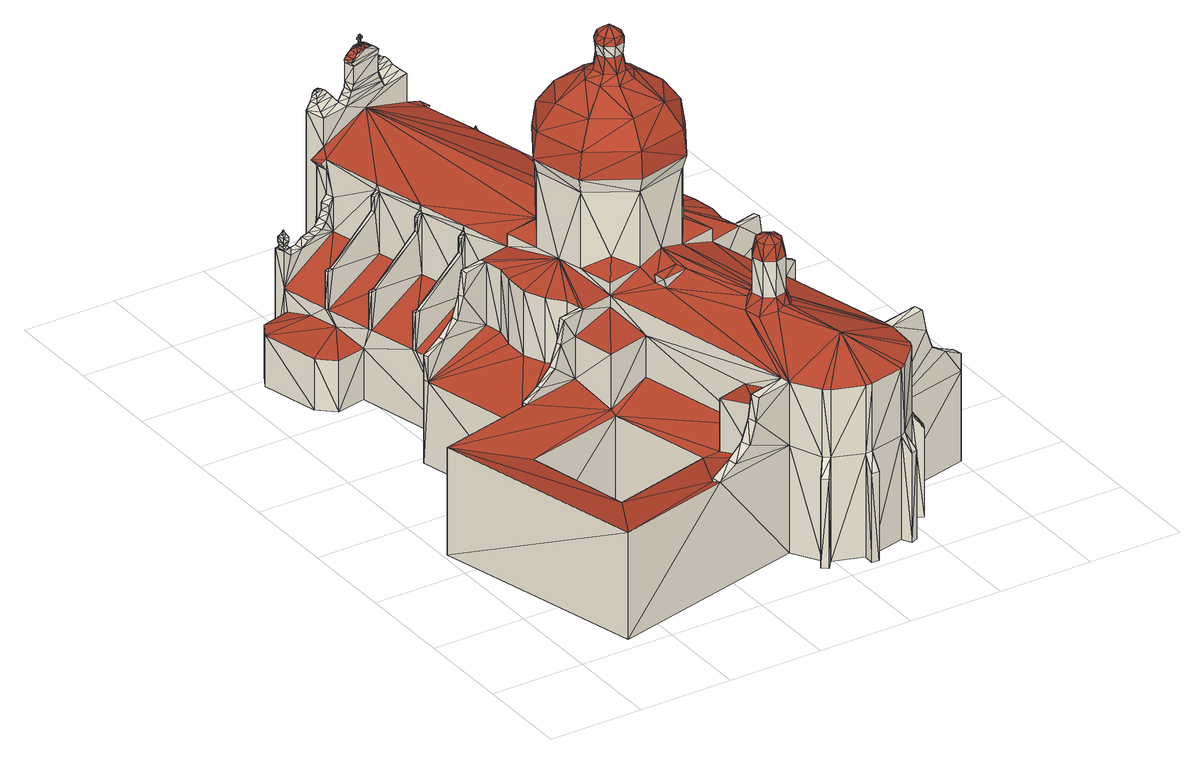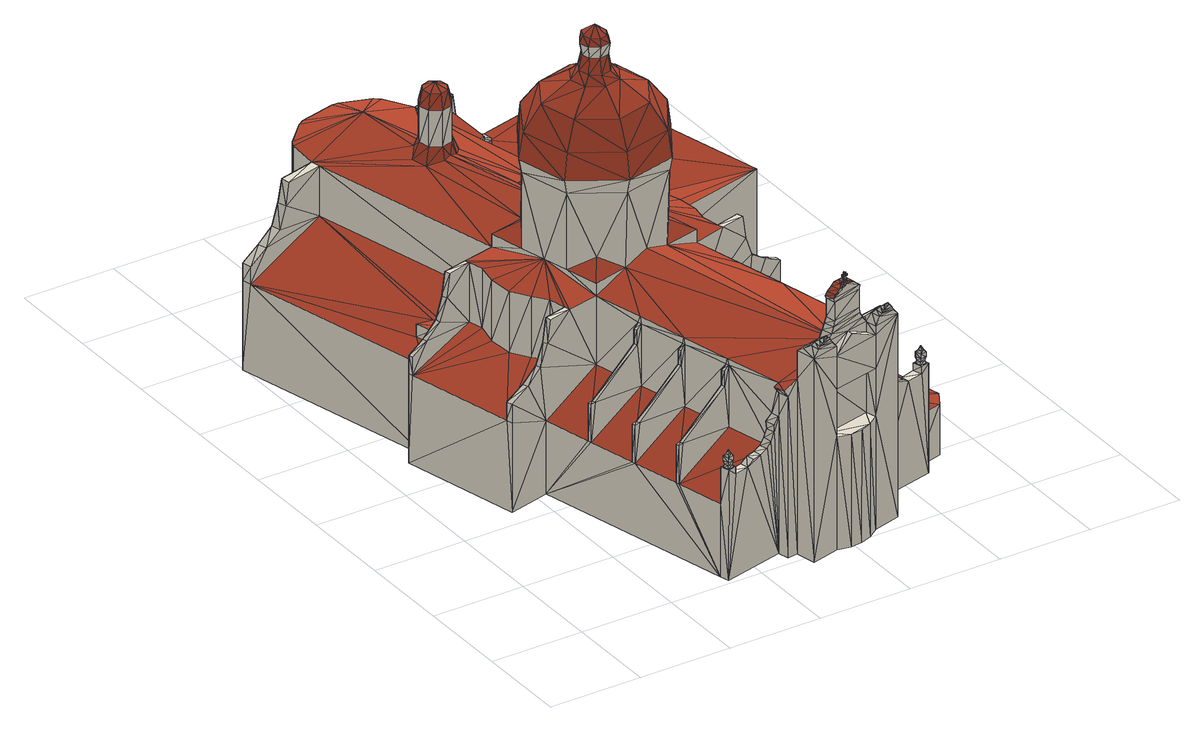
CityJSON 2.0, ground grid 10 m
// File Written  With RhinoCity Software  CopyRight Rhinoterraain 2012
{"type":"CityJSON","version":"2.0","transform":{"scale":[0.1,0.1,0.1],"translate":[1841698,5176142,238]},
"CityObjects":{
"building1":{"type":"Building","geometry":[{"type":"Solid","lod":"2","boundaries":[[[[0,1,2]],[[0,2,3]],[[4,5,1]],[[4,1,0]],[[2,6,3]],[[6,7,3]],[[8,9,10]],[[11,8,10]],[[12,8,11]],[[13,12,11]],[[14,15,16]],[[15,17,16]],[[9,14,16]],[[9,16,10]],[[11,10,1]],[[1,10,2]],[[5,13,11]],[[5,11,1]],[[10,16,2]],[[16,6,2]],[[18,19,8]],[[8,19,9]],[[12,20,18]],[[12,18,8]],[[19,21,9]],[[21,14,9]],[[22,23,19]],[[18,22,19]],[[24,22,18]],[[20,24,18]],[[25,26,27]],[[27,26,21]],[[27,21,23]],[[23,21,19]],[[28,29,30]],[[28,30,31]],[[32,33,29]],[[32,29,28]],[[34,35,33]],[[34,33,32]],[[30,36,31]],[[36,37,31]],[[29,38,30]],[[33,38,29]],[[38,39,36]],[[38,36,30]],[[40,41,42]],[[43,44,45]],[[46,47,48]],[[46,49,50]],[[51,52,53]],[[54,43,55]],[[56,57,58]],[[59,56,58]],[[60,59,58]],[[61,52,62]],[[63,52,64]],[[65,52,63]],[[64,52,66]],[[52,51,66]],[[62,52,67]],[[45,44,68]],[[41,69,42]],[[53,52,70]],[[6,71,7]],[[71,72,7]],[[73,74,13]],[[74,12,13]],[[26,15,21]],[[21,15,14]],[[75,76,20]],[[76,24,20]],[[39,77,36]],[[36,77,37]],[[78,79,80]],[[81,78,80]],[[78,81,82]],[[82,81,83]],[[83,5,4]],[[82,83,4]],[[79,72,71]],[[80,79,71]],[[84,85,86]],[[86,85,87]],[[73,84,74]],[[84,86,74]],[[87,85,17]],[[87,17,15]],[[81,80,85]],[[84,81,85]],[[81,84,83]],[[83,84,73]],[[16,71,6]],[[17,71,16]],[[80,71,17]],[[85,80,17]],[[86,87,88]],[[89,86,88]],[[86,89,74]],[[74,89,75]],[[74,75,20]],[[74,20,12]],[[87,15,26]],[[88,87,26]],[[89,88,90]],[[90,88,91]],[[75,89,76]],[[89,90,76]],[[91,88,26]],[[91,26,25]],[[92,93,94]],[[95,92,94]],[[92,95,34]],[[34,95,35]],[[93,77,39]],[[94,93,39]],[[95,94,38]],[[35,95,38]],[[94,39,38]],[[96,97,98]],[[99,100,101]],[[102,103,46]],[[104,105,46]],[[46,106,107]],[[108,109,110]],[[111,112,101]],[[113,114,115]],[[114,113,116]],[[117,113,115]],[[112,118,110]],[[119,120,110]],[[121,119,110]],[[120,122,110]],[[122,123,110]],[[124,121,110]],[[99,125,100]],[[98,97,126]],[[110,109,127]],[[83,73,5]],[[73,13,5]],[[35,38,33]],[[128,129,130]],[[131,128,130]],[[132,128,131]],[[133,132,131]],[[134,135,129]],[[129,135,130]],[[136,137,138]],[[137,139,138]],[[140,141,136]],[[141,137,136]],[[139,142,138]],[[142,143,138]],[[137,144,139]],[[141,144,137]],[[144,145,142]],[[144,142,139]],[[145,146,142]],[[142,146,143]],[[147,148,149]],[[150,147,149]],[[147,150,151]],[[151,150,152]],[[148,153,154]],[[149,148,154]],[[155,156,157]],[[158,156,155]],[[158,155,159]],[[160,158,159]],[[159,141,140]],[[160,159,140]],[[157,156,145]],[[156,146,145]],[[155,157,144]],[[159,155,144]],[[157,145,144]],[[161,152,132]],[[159,144,141]],[[154,162,134]],[[154,153,162]],[[134,162,135]],[[161,132,133]],[[151,152,161]],[[163,164,165]],[[163,165,161]],[[153,104,46]],[[162,153,46]],[[135,162,46]],[[69,131,166]],[[69,133,131]],[[69,163,133]],[[163,161,133]],[[148,104,153]],[[135,46,50]],[[130,135,50]],[[147,104,148]],[[167,131,50]],[[131,130,50]],[[168,169,170]],[[171,168,170]],[[172,173,174]],[[175,172,174]],[[175,176,177]],[[172,175,177]],[[177,176,178]],[[179,172,177]],[[180,181,182]],[[183,181,180]],[[176,184,185]],[[178,176,186]],[[176,185,186]],[[187,188,189]],[[190,191,192]],[[188,193,189]],[[194,191,190]],[[193,194,190]],[[189,193,190]],[[195,168,196]],[[195,196,197]],[[168,195,198]],[[168,198,169]],[[169,198,199]],[[200,169,199]],[[197,200,199]],[[196,200,197]],[[126,201,163]],[[201,164,163]],[[127,201,126]],[[165,151,161]],[[165,202,151]],[[203,204,164]],[[164,204,165]],[[205,104,147]],[[202,147,151]],[[201,127,202]],[[166,131,167]],[[67,52,65]],[[206,207,208]],[[207,209,208]],[[209,60,208]],[[208,60,58]],[[202,205,147]],[[202,127,205]],[[210,211,212]],[[212,211,213]],[[185,184,214]],[[174,173,215]],[[215,173,216]],[[184,215,214]],[[174,215,184]],[[118,124,110]],[[123,108,110]],[[217,218,219]],[[220,218,217]],[[116,218,220]],[[113,218,116]],[[221,179,177]],[[222,223,224]],[[224,223,225]],[[226,227,228]],[[229,227,226]],[[230,111,101]],[[231,232,233]],[[233,232,234]],[[235,236,237]],[[238,235,237]],[[239,240,241]],[[242,240,239]],[[243,244,245]],[[246,244,243]],[[247,248,249]],[[250,248,247]],[[55,43,61]],[[46,107,47]],[[46,48,49]],[[105,102,46]],[[103,106,46]],[[251,252,253]],[[254,251,253]],[[255,256,257]],[[256,230,257]],[[257,230,101]],[[257,101,258]],[[257,258,43]],[[257,43,54]],[[259,257,54]],[[260,257,259]],[[261,260,262]],[[262,260,263]],[[264,265,255]],[[264,255,266]],[[267,268,269]],[[266,255,257]],[[261,257,260]],[[270,271,272]],[[273,274,275]],[[276,273,275]],[[277,278,279]],[[278,280,279]],[[272,281,274]],[[273,272,274]],[[282,277,268]],[[277,279,268]],[[283,284,285]],[[286,284,283]],[[287,288,270]],[[270,288,271]],[[289,290,287]],[[287,290,288]],[[286,269,284]],[[267,269,286]],[[289,282,290]],[[290,282,267]],[[282,268,267]],[[283,285,281]],[[272,283,281]],[[271,283,272]],[[290,291,292]],[[52,166,70]],[[293,294,295,296,297,298,299,300,301,302,303,304,305,306,307,308,309,310,311,312,313,314,315,316,317,318,319,320,321,322,323,324,325,326,327,328,329,330,331,332,333,334,335,336,337,338,339,340,341,342,343],[344,345,346,347]],[[23,28,31]],[[22,28,23]],[[22,32,28]],[[24,32,22]],[[77,27,37]],[[77,25,27]],[[37,27,31]],[[27,23,31]],[[76,34,24]],[[24,34,32]],[[92,90,91]],[[93,92,91]],[[90,34,76]],[[90,92,34]],[[93,91,25]],[[77,93,25]],[[129,136,138]],[[128,136,129]],[[128,140,136]],[[132,140,128]],[[146,134,143]],[[146,154,134]],[[143,134,138]],[[134,129,138]],[[152,160,132]],[[132,160,140]],[[158,150,149]],[[158,149,156]],[[152,150,160]],[[150,158,160]],[[156,149,154]],[[156,154,146]],[[52,348,349]],[[44,350,348]],[[258,350,43]],[[351,41,349]],[[349,0,3]],[[348,0,349]],[[348,4,0]],[[350,4,348]],[[7,351,3]],[[351,349,3]],[[43,350,44]],[[41,40,349]],[[351,69,41]],[[68,44,348]],[[40,52,349]],[[68,348,52]],[[351,163,69]],[[352,110,353]],[[100,352,354]],[[101,354,258]],[[353,98,355]],[[78,352,353]],[[79,78,353]],[[352,82,354]],[[352,78,82]],[[355,351,7]],[[72,355,7]],[[79,353,355]],[[79,355,72]],[[100,354,101]],[[353,96,98]],[[98,126,355]],[[125,352,100]],[[353,110,96]],[[352,125,110]],[[355,163,351]],[[355,126,163]],[[350,354,4]],[[354,82,4]],[[258,354,350]],[[356,357,358]],[[359,356,358]],[[360,361,362]],[[363,361,360]],[[260,364,263]],[[265,365,255]],[[366,367,303]],[[367,304,303]],[[368,300,369]],[[300,299,369]],[[370,371,208]],[[243,245,294]],[[370,241,371]],[[372,259,373]],[[195,166,167]],[[195,167,198]],[[241,240,374]],[[66,56,59]],[[51,56,66]],[[60,64,59]],[[64,66,59]],[[209,63,60]],[[60,63,64]],[[207,65,209]],[[65,63,209]],[[166,195,70]],[[56,51,53]],[[56,53,57]],[[240,61,62]],[[61,68,52]],[[52,40,166]],[[61,45,68]],[[61,43,45]],[[42,69,166]],[[40,42,166]],[[375,308,376]],[[376,308,307]],[[377,312,378]],[[312,311,378]],[[104,379,380]],[[218,381,179]],[[320,382,227]],[[321,320,227]],[[383,118,228]],[[122,217,123]],[[122,220,217]],[[120,220,122]],[[120,116,220]],[[120,119,116]],[[119,114,116]],[[114,119,121]],[[114,121,115]],[[118,112,228]],[[121,124,115]],[[124,117,115]],[[125,112,110]],[[96,110,127]],[[99,112,125]],[[112,99,101]],[[97,127,126]],[[96,127,97]],[[297,199,298]],[[297,197,199]],[[384,197,385]],[[381,172,179]],[[109,180,127]],[[172,318,173]],[[173,318,317]],[[176,347,184]],[[347,346,184]],[[175,344,176]],[[176,344,347]],[[346,174,184]],[[345,174,346]],[[175,174,345]],[[344,175,345]],[[221,177,181]],[[183,221,181]],[[177,178,182]],[[181,177,182]],[[127,180,182]],[[182,178,186]],[[182,186,212]],[[216,317,316]],[[386,387,104]],[[185,210,186]],[[186,210,212]],[[231,328,187]],[[229,223,321]],[[187,328,327]],[[193,325,324]],[[193,324,194]],[[326,188,327]],[[188,187,327]],[[191,323,192]],[[192,323,322]],[[325,193,188]],[[325,188,326]],[[194,324,323]],[[194,323,191]],[[169,200,170]],[[196,171,200]],[[200,171,170]],[[168,171,196]],[[204,201,202]],[[203,201,204]],[[204,202,165]],[[201,203,164]],[[298,199,388]],[[389,50,390]],[[167,391,392]],[[393,394,395]],[[395,394,396]],[[388,397,398]],[[199,397,388]],[[167,50,391]],[[391,50,389]],[[391,389,392]],[[392,389,390]],[[392,390,393]],[[393,390,394]],[[397,396,398]],[[395,396,397]],[[198,392,393]],[[198,167,392]],[[198,395,199]],[[198,393,395]],[[395,397,199]],[[369,299,388]],[[299,298,388]],[[62,399,400]],[[240,400,374]],[[240,62,400]],[[401,67,402]],[[402,206,403]],[[67,206,402]],[[404,206,208]],[[403,206,404]],[[404,208,405]],[[406,70,407]],[[407,195,408]],[[70,195,407]],[[409,197,384]],[[408,195,409]],[[53,410,411]],[[57,411,412]],[[57,53,411]],[[57,413,58]],[[57,412,413]],[[413,414,58]],[[207,206,65]],[[206,67,65]],[[241,415,371]],[[208,58,296]],[[295,208,296]],[[399,62,401]],[[62,67,401]],[[400,401,402]],[[399,401,400]],[[374,402,403]],[[400,402,374]],[[415,403,404]],[[374,403,415]],[[371,415,405]],[[415,404,405]],[[208,371,405]],[[58,384,385]],[[195,197,409]],[[410,53,406]],[[53,70,406]],[[411,410,407]],[[410,406,407]],[[412,411,408]],[[411,407,408]],[[413,412,409]],[[412,408,409]],[[414,413,384]],[[413,409,384]],[[58,414,384]],[[416,417,418]],[[419,417,416]],[[205,386,104]],[[420,386,205]],[[420,387,386]],[[421,387,420]],[[421,418,387]],[[416,418,421]],[[422,216,419]],[[419,216,417]],[[127,182,205]],[[182,212,205]],[[210,185,214]],[[211,210,214]],[[212,213,205]],[[417,216,379]],[[418,417,379]],[[387,418,379]],[[387,379,104]],[[173,317,216]],[[211,420,205]],[[213,211,205]],[[422,215,216]],[[215,422,419]],[[419,416,214]],[[215,419,214]],[[421,420,211]],[[421,211,214]],[[416,421,214]],[[423,424,109]],[[108,423,109]],[[425,426,424]],[[423,425,424]],[[427,428,426]],[[425,427,426]],[[429,430,428]],[[427,429,428]],[[431,179,430]],[[429,431,430]],[[432,433,124]],[[118,432,124]],[[383,434,432]],[[432,434,433]],[[435,436,383]],[[383,436,434]],[[437,438,435]],[[435,438,436]],[[439,440,438]],[[437,439,438]],[[382,320,113]],[[439,113,440]],[[124,434,117]],[[433,434,124]],[[436,438,117]],[[434,436,117]],[[440,113,438]],[[438,113,117]],[[383,432,118]],[[227,435,228]],[[435,383,228]],[[437,435,227]],[[439,437,227]],[[241,374,415]],[[123,217,108]],[[217,219,108]],[[113,320,319]],[[218,113,319]],[[109,183,180]],[[424,183,109]],[[430,179,221]],[[424,426,183]],[[428,430,221]],[[426,221,183]],[[426,428,221]],[[218,431,429]],[[431,218,179]],[[218,429,219]],[[425,423,108]],[[427,425,219]],[[429,427,219]],[[441,442,443]],[[223,444,445]],[[223,445,225]],[[445,441,225]],[[441,443,225]],[[446,447,448]],[[449,229,450]],[[450,229,226]],[[447,450,226]],[[447,226,448]],[[449,223,229]],[[444,223,449]],[[441,445,447]],[[445,450,447]],[[446,441,447]],[[442,441,446]],[[443,442,448]],[[442,446,448]],[[451,452,453]],[[236,454,455]],[[236,455,237]],[[455,451,237]],[[451,453,237]],[[456,457,458]],[[459,222,460]],[[460,222,224]],[[457,460,224]],[[458,457,224]],[[236,222,459]],[[454,236,459]],[[451,455,457]],[[455,460,457]],[[456,451,457]],[[452,451,456]],[[453,452,458]],[[452,456,458]],[[111,448,112]],[[111,443,448]],[[229,321,227]],[[222,192,223]],[[223,192,321]],[[192,322,321]],[[461,462,463]],[[232,464,465]],[[232,465,234]],[[465,461,234]],[[461,463,234]],[[466,467,468]],[[469,235,470]],[[470,235,238]],[[467,470,238]],[[467,238,468]],[[232,235,469]],[[464,232,469]],[[461,465,467]],[[465,470,467]],[[466,461,467]],[[462,461,466]],[[463,462,468]],[[462,466,468]],[[471,472,473]],[[474,475,239]],[[475,242,239]],[[472,242,475]],[[471,242,472]],[[476,477,478]],[[245,479,480]],[[244,479,245]],[[244,476,479]],[[244,477,476]],[[245,480,239]],[[480,474,239]],[[476,472,475]],[[479,476,475]],[[476,478,472]],[[472,478,473]],[[477,471,473]],[[478,477,473]],[[481,482,483]],[[484,485,243]],[[485,246,243]],[[482,246,485]],[[481,246,482]],[[486,487,488]],[[249,489,490]],[[248,489,249]],[[248,486,489]],[[248,487,486]],[[249,490,243]],[[490,484,243]],[[486,482,485]],[[489,486,485]],[[486,488,482]],[[482,488,483]],[[487,481,483]],[[488,487,483]],[[373,491,492]],[[493,494,247]],[[494,250,247]],[[491,250,494]],[[373,250,491]],[[495,372,496]],[[497,498,253]],[[252,497,253]],[[252,495,497]],[[252,372,495]],[[253,498,247]],[[498,493,247]],[[495,491,494]],[[497,495,494]],[[495,496,491]],[[491,496,492]],[[372,373,492]],[[496,372,492]],[[256,463,468]],[[230,458,111]],[[458,443,111]],[[235,232,190]],[[232,189,190]],[[190,192,236]],[[236,192,222]],[[112,448,228]],[[448,226,228]],[[230,453,458]],[[443,458,225]],[[458,224,225]],[[463,233,234]],[[499,233,463]],[[231,189,232]],[[235,190,236]],[[453,468,237]],[[468,238,237]],[[256,468,230]],[[468,453,230]],[[255,463,256]],[[487,54,481]],[[477,55,471]],[[245,239,294]],[[239,241,294]],[[242,471,240]],[[471,61,240]],[[471,55,61]],[[244,481,477]],[[246,481,244]],[[500,501,357]],[[356,500,357]],[[249,243,294]],[[477,54,55]],[[481,54,477]],[[250,373,248]],[[248,373,487]],[[372,260,259]],[[487,259,54]],[[373,259,487]],[[502,503,500]],[[500,503,501]],[[504,301,505]],[[504,302,301]],[[107,376,367]],[[47,107,367]],[[105,380,377]],[[105,377,102]],[[506,309,507]],[[506,310,309]],[[47,367,48]],[[48,367,366]],[[49,368,50]],[[106,375,107]],[[107,375,376]],[[102,377,103]],[[377,378,103]],[[104,380,105]],[[48,366,49]],[[366,368,49]],[[508,306,305]],[[509,306,508]],[[314,313,510]],[[511,314,510]],[[103,378,106]],[[378,375,106]],[[366,303,302]],[[504,366,302]],[[300,368,505]],[[301,300,505]],[[368,366,504]],[[368,504,505]],[[311,310,378]],[[310,506,378]],[[507,308,375]],[[507,309,308]],[[378,506,375]],[[506,507,375]],[[304,367,508]],[[304,508,305]],[[376,509,367]],[[367,509,508]],[[376,307,306]],[[509,376,306]],[[510,312,377]],[[510,313,312]],[[380,511,377]],[[511,510,377]],[[315,314,380]],[[314,511,380]],[[364,512,263]],[[512,262,263]],[[364,260,513]],[[503,514,501]],[[342,500,343]],[[342,515,516]],[[517,513,518]],[[519,517,518]],[[520,519,518]],[[521,519,520]],[[516,514,503]],[[502,516,503]],[[522,523,524]],[[515,522,524]],[[521,520,523]],[[522,521,523]],[[515,524,514]],[[516,515,514]],[[343,525,254]],[[356,525,343]],[[358,357,526]],[[525,527,528]],[[525,528,526]],[[359,529,527]],[[359,527,525]],[[529,358,530]],[[529,359,358]],[[528,530,526]],[[530,358,526]],[[531,532,533]],[[533,532,534]],[[535,536,531]],[[531,536,532]],[[537,535,538]],[[536,535,537]],[[538,533,534]],[[537,538,534]],[[532,539,540]],[[534,532,540]],[[536,541,539]],[[532,536,539]],[[541,537,542]],[[541,536,537]],[[542,534,540]],[[542,537,534]],[[543,544,545]],[[546,544,543]],[[546,547,544]],[[544,547,545]],[[531,533,528]],[[527,531,528]],[[535,531,527]],[[529,535,527]],[[535,529,538]],[[529,530,538]],[[538,530,533]],[[533,530,528]],[[543,545,540]],[[539,543,540]],[[546,543,539]],[[541,546,539]],[[546,541,547]],[[541,542,547]],[[547,542,545]],[[545,542,540]],[[513,520,518]],[[357,501,254]],[[526,357,254]],[[501,251,254]],[[514,251,501]],[[520,251,523]],[[524,251,514]],[[523,251,524]],[[513,251,520]],[[516,502,500]],[[500,356,343]],[[356,359,525]],[[342,516,500]],[[342,521,522]],[[342,522,515]],[[521,517,519]],[[342,517,521]],[[548,363,549]],[[363,360,549]],[[550,549,551]],[[548,549,550]],[[548,550,552]],[[549,231,233]],[[553,554,233]],[[555,556,499]],[[556,557,499]],[[556,558,557]],[[557,558,559]],[[552,550,554]],[[550,551,554]],[[560,561,562]],[[561,553,562]],[[558,560,559]],[[560,562,559]],[[561,552,553]],[[552,554,553]],[[563,329,231]],[[564,231,360]],[[363,563,361]],[[565,564,566]],[[565,563,564]],[[567,566,362]],[[566,564,362]],[[361,568,567]],[[361,567,362]],[[563,565,568]],[[563,568,361]],[[569,570,571]],[[572,570,569]],[[571,573,574]],[[569,571,574]],[[575,576,573]],[[573,576,574]],[[570,572,575]],[[575,572,576]],[[577,569,578]],[[577,572,569]],[[578,574,579]],[[578,569,574]],[[576,580,579]],[[574,576,579]],[[572,577,580]],[[572,580,576]],[[581,582,583]],[[583,582,584]],[[585,583,584]],[[581,583,585]],[[570,565,571]],[[565,566,571]],[[571,566,573]],[[573,566,567]],[[575,573,567]],[[568,575,567]],[[570,575,568]],[[565,570,568]],[[581,577,582]],[[577,578,582]],[[582,578,584]],[[584,578,579]],[[585,584,579]],[[580,585,579]],[[581,585,580]],[[577,581,580]],[[558,556,555]],[[329,363,548]],[[329,563,363]],[[329,548,330]],[[548,552,330]],[[560,558,330]],[[552,561,330]],[[561,560,330]],[[558,555,330]],[[551,549,554]],[[360,231,549]],[[564,360,362]],[[554,549,233]],[[559,562,233]],[[562,553,233]],[[557,559,499]],[[499,559,233]],[[555,331,330]],[[586,331,555]],[[231,187,189]],[[252,251,372]],[[251,513,372]],[[513,260,372]],[[255,499,463]],[[342,341,517]],[[341,512,517]],[[586,555,365]],[[365,555,499]],[[293,343,254]],[[517,364,513]],[[517,512,364]],[[264,586,365]],[[265,264,365]],[[255,365,499]],[[331,586,266]],[[332,331,266]],[[586,264,266]],[[512,261,262]],[[341,340,512]],[[340,261,512]],[[587,588,589]],[[335,590,336]],[[335,591,590]],[[340,339,261]],[[339,592,261]],[[593,594,592]],[[338,595,339]],[[338,337,595]],[[337,596,595]],[[337,336,596]],[[336,590,596]],[[334,597,591]],[[334,591,335]],[[588,593,589]],[[594,593,588]],[[597,598,591]],[[599,600,601]],[[602,600,599]],[[590,591,596]],[[591,598,603]],[[596,591,603]],[[595,596,603]],[[604,257,261]],[[605,257,604]],[[592,604,261]],[[606,266,607]],[[607,266,257]],[[608,609,610]],[[611,608,610]],[[272,273,276]],[[612,613,614]],[[613,615,614]],[[279,280,268]],[[616,292,617]],[[292,618,617]],[[619,620,621]],[[622,619,621]],[[623,624,625]],[[626,623,625]],[[627,628,629]],[[628,630,629]],[[626,625,609]],[[608,626,609]],[[588,611,605]],[[611,610,605]],[[628,614,630]],[[628,612,614]],[[631,607,615]],[[613,631,615]],[[595,592,339]],[[333,597,334]],[[287,270,272]],[[282,289,287]],[[278,277,282]],[[627,278,623]],[[623,278,276]],[[287,272,276]],[[278,282,287]],[[278,287,276]],[[612,628,608]],[[628,626,608]],[[587,613,611]],[[612,608,611]],[[613,612,611]],[[269,268,284]],[[285,284,281]],[[274,281,275]],[[629,624,275]],[[280,629,275]],[[268,280,284]],[[281,284,275]],[[284,280,275]],[[625,614,609]],[[630,614,625]],[[614,615,610]],[[609,614,610]],[[607,257,605]],[[615,607,610]],[[610,607,605]],[[632,633,634]],[[635,632,634]],[[632,636,637]],[[633,632,637]],[[638,639,640]],[[640,639,641]],[[635,602,636]],[[632,635,636]],[[634,637,599]],[[633,637,634]],[[642,640,631]],[[643,606,639]],[[644,600,602]],[[635,644,602]],[[645,599,601]],[[634,599,645]],[[646,638,600]],[[644,646,600]],[[647,601,640]],[[645,601,647]],[[601,638,640]],[[600,638,601]],[[646,643,638]],[[647,640,642]],[[644,635,645]],[[635,634,645]],[[636,602,637]],[[637,602,599]],[[643,647,642]],[[643,646,647]],[[646,645,647]],[[646,644,645]],[[648,631,649]],[[648,642,631]],[[643,642,648]],[[333,643,597]],[[333,332,266]],[[643,333,266]],[[606,643,266]],[[640,641,631]],[[641,606,607]],[[639,606,641]],[[631,641,607]],[[643,639,638]],[[650,651,652]],[[653,651,650]],[[654,655,656]],[[657,654,656]],[[654,658,659]],[[655,654,659]],[[660,661,662]],[[662,661,663]],[[657,653,658]],[[654,657,658]],[[656,659,650]],[[655,659,656]],[[592,662,663]],[[588,661,660]],[[664,651,653]],[[657,664,653]],[[665,650,652]],[[656,650,665]],[[666,660,651]],[[664,666,651]],[[667,652,662]],[[665,652,667]],[[652,660,662]],[[651,660,652]],[[666,594,660]],[[667,662,592]],[[664,657,665]],[[657,656,665]],[[658,653,659]],[[659,653,650]],[[594,667,592]],[[594,666,667]],[[666,665,667]],[[666,664,665]],[[663,605,604]],[[661,605,663]],[[594,588,660]],[[588,605,661]],[[592,663,604]],[[624,276,275]],[[623,276,624]],[[278,627,280]],[[280,627,629]],[[628,627,626]],[[626,627,623]],[[624,630,625]],[[629,630,624]],[[620,286,621]],[[668,669,271]],[[271,669,283]],[[622,668,271]],[[290,292,288]],[[291,267,670]],[[290,267,291]],[[618,267,286]],[[617,286,620]],[[288,616,619]],[[671,672,673]],[[673,672,674]],[[619,675,676]],[[620,619,676]],[[616,677,675]],[[619,616,675]],[[677,617,678]],[[677,616,617]],[[678,620,676]],[[678,617,620]],[[679,673,674]],[[680,673,679]],[[680,671,673]],[[681,671,680]],[[671,681,672]],[[681,682,672]],[[672,682,674]],[[682,679,674]],[[683,684,685]],[[686,684,683]],[[675,681,680]],[[677,681,675]],[[687,688,689]],[[688,690,689]],[[682,678,679]],[[678,676,679]],[[680,679,685]],[[684,680,685]],[[679,676,683]],[[679,683,685]],[[676,675,686]],[[676,686,683]],[[675,680,684]],[[686,675,684]],[[681,687,682]],[[687,689,682]],[[677,688,681]],[[688,687,681]],[[690,677,678]],[[690,688,677]],[[689,678,682]],[[689,690,678]],[[622,621,669]],[[668,622,669]],[[292,291,618]],[[291,670,618]],[[288,619,622]],[[288,622,271]],[[292,616,288]],[[669,621,283]],[[621,286,283]],[[617,618,286]],[[670,267,618]],[[691,593,592]],[[649,631,587]],[[692,593,691]],[[692,648,593]],[[643,648,692]],[[595,691,592]],[[693,595,603]],[[691,595,693]],[[598,693,603]],[[598,694,693]],[[597,694,598]],[[597,692,694]],[[643,692,597]],[[694,692,693]],[[692,691,693]],[[695,649,587]],[[648,649,695]],[[593,587,589]],[[695,587,593]],[[587,611,588]],[[631,613,587]],[[231,329,328]],[[293,254,253]],[[293,253,247]],[[293,247,249]],[[293,249,294]],[[525,526,254]],[[564,563,231]],[[648,695,593]],[[219,425,108]],[[197,297,296]],[[385,197,296]],[[58,385,296]],[[295,370,208]],[[294,241,295]],[[295,241,370]],[[444,696,445]],[[444,449,696]],[[696,449,450]],[[445,696,450]],[[454,697,455]],[[454,459,697]],[[697,459,460]],[[455,697,460]],[[464,698,465]],[[464,469,698]],[[698,469,470]],[[465,698,470]],[[699,475,474]],[[480,699,474]],[[479,699,480]],[[479,475,699]],[[700,485,484]],[[490,700,484]],[[489,700,490]],[[489,485,700]],[[701,494,493]],[[498,701,493]],[[497,701,498]],[[497,494,701]],[[439,382,113]],[[382,439,227]],[[218,319,381]],[[319,318,381]],[[318,172,381]],[[396,388,398]],[[396,369,388]],[[394,369,396]],[[390,369,394]],[[50,369,390]],[[368,369,50]],[[216,316,379]],[[379,316,315]],[[379,315,380]]]],"semantics":{"surfaces":[{"type":"RoofSurface"},{"type":"GroundSurface"},{"type":"WallSurface"}],"values":[[0,0,0,0,0,0,0,0,0,0,0,0,0,0,0,0,0,0,0,0,0,0,0,0,0,0,0,0,0,0,0,0,0,0,0,0,0,0,0,0,0,0,0,0,0,0,0,0,0,0,0,0,0,0,0,0,0,0,0,0,0,0,0,0,0,0,0,0,0,0,0,0,0,0,0,0,0,0,0,0,0,0,0,0,0,0,0,0,0,0,0,0,0,0,0,0,0,0,0,0,0,0,0,0,0,0,0,0,0,0,0,0,0,0,0,0,0,0,0,0,0,0,0,0,0,0,0,0,0,0,0,0,0,0,0,0,0,0,0,0,0,0,0,0,0,0,0,0,0,0,0,0,0,0,0,0,0,0,0,0,0,0,0,0,0,0,0,0,0,0,0,0,0,0,0,0,0,0,0,0,0,0,0,0,0,0,0,0,0,0,0,0,0,0,0,0,0,0,0,0,0,0,0,0,0,0,0,0,0,0,0,0,0,0,0,0,0,0,0,0,0,0,0,0,0,0,0,0,0,0,0,0,0,0,0,0,0,0,0,0,0,0,0,0,0,0,0,0,0,0,0,0,0,0,0,0,0,0,0,0,0,0,0,0,0,0,0,0,0,0,0,0,0,0,0,0,0,0,0,0,0,0,0,0,0,0,0,0,0,0,0,0,0,0,0,0,0,0,0,0,0,0,0,0,0,0,0,0,0,0,0,0,0,0,0,0,0,0,0,1,2,2,2,2,2,2,2,2,2,2,2,2,2,2,2,2,2,2,2,2,2,2,2,2,2,2,2,2,2,2,2,2,2,2,2,2,2,2,2,2,2,2,2,2,2,2,2,2,2,2,2,2,2,2,2,2,2,2,2,2,2,2,2,2,2,2,2,2,2,2,2,2,2,2,2,2,2,2,2,2,2,2,2,2,2,2,2,2,2,2,2,2,2,2,2,2,2,2,2,2,2,2,2,2,2,2,2,2,2,2,2,2,2,2,2,2,2,2,2,2,2,2,2,2,2,2,2,2,2,2,2,2,2,2,2,2,2,2,2,2,2,2,2,2,2,2,2,2,2,2,2,2,2,2,2,2,2,2,2,2,2,2,2,2,2,2,2,2,2,2,2,2,2,2,2,2,2,2,2,2,2,2,2,2,2,2,2,2,2,2,2,2,2,2,2,2,2,2,2,2,2,2,2,2,2,2,2,2,2,2,2,2,2,2,2,2,2,2,2,2,2,2,2,2,2,2,2,2,2,2,2,2,2,2,2,2,2,2,2,2,2,2,2,2,2,2,2,2,2,2,2,2,2,2,2,2,2,2,2,2,2,2,2,2,2,2,2,2,2,2,2,2,2,2,2,2,2,2,2,2,2,2,2,2,2,2,2,2,2,2,2,2,2,2,2,2,2,2,2,2,2,2,2,2,2,2,2,2,2,2,2,2,2,2,2,2,2,2,2,2,2,2,2,2,2,2,2,2,2,2,2,2,2,2,2,2,2,2,2,2,2,2,2,2,2,2,2,2,2,2,2,2,2,2,2,2,2,2,2,2,2,2,2,2,2,2,2,2,2,2,2,2,2,2,2,2,2,2,2,2,2,2,2,2,2,2,2,2,2,2,2,2,2,2,2,2,2,2,2,2,2,2,2,2,2,2,2,2,2,2,2,2,2,2,2,2,2,2,2,2,2,2,2,2,2,2,2,2,2,2,2,2,2,2,2,2,2,2,2,2,2,2,2,2,2,2,2,2,2,2,2,2,2,2,2,2,2,2,2,2,2,2,2,2,2,2,2,2,2,2,2,2,2,2,2,2,2,2,2,2,2,2,2,2,2,2,2,2,2,2,2,2,2,2,2,2,2,2,2,2,2,2,2,2,2,2,2,2,2,2,2,2,2,2,2,2,2,2,2,2,2,2,2,2,2,2,2,2,2,2,2,2,2,2,2,2,2,2,2,2,2,2,2,2,2,2,2,2,2,2,2,2,2,2,2,2,2,2,2,2,2,2,2,2,2,2,2,2,2,2,2,2,2,2,2,2,2,2,2,2,2,2,2,2,2,2,2,2,2,2,2,2,2,2,2,2,2,2,2,2,2,2,2,2,2,2,2,2,2,2,2,2,2,2,2,2,2,2,2,2,2,2,2,2,2,2,2,2,2,2,2,2,2,2,2,2,2,2,2,2,2,2,2,2,2,2,2,2,2,2,2,2,2,2,2,2,2,2,2,2,2,2,2,2,2,2,2,2,2,2,2,2,2,2,2,2,2,2,2,2,2,2,2,2,2,2,2,2,2,2,2,2,2,2,2,2,2,2,2,2,2,2,2,2,2,2,2,2,2,2,2,2,2,2,2,2,2,2,2,2,2,2,2,2,2,2,2,2,2,2,2,2,2,2,2,2,2,2,2,2,2,2,2,2,2,2,2,2,2,2,2,2,2,2,2,2,2,2,2,2,2,2,2,2,2,2,2,2,2,2,2,2,2,2,2,2,2,2,2,2,2,2,2,2,2,2,2,2,2,2,2,2,2,2,2,2,2,2,2,2,2,2,2,2,2,2,2,2,2,2,2,2,2,2,2,2,2,2,2,2,2,2,2,2,2,2,2,2,2,2,2,2,2,2,2,2,2,2,2,2,2,2,2,2,2,2,2,2,2,2,2,2,2,2,2,2,2,2,2,2,2,2,2,2,2,2,2,2,2,2,2,2,2,2,2,2,2,2,2,2,2,2,2,2,2,2,2,2,2,2,2,2,2,2,2,2,2,2,2,2,2,2,2,2,2,2,2,2,2,2,2,2,2,2,2,2,2,2,2,2,2,2,2,2,2,2,2,2,2,2,2,2,2,2,2,2,2,2,2,2,2,2,2,2,2,2,2,2,2,2,2,2,2,2,2,2,2,2,2,2,2,2,2,2,2,2,2,2,2,2,2,2,2,2,2,2,2,2,2,2,2,2,2,2,2,2,2,2,2,2,2,2,2,2,2,2,2,2,2,2,2,2,2,2,2,2,2,2,2,2,2,2,2,2,2,2,2,2,2,2,2,2,2,2,2,2,2,2,2,2]]}}]}
},
"vertices":[
[335,417,300],[331,415,328],[345,361,328],[349,360,300],[283,448,300],[283,444,328],[316,312,328],[318,310,300],[292,386,373],[297,368,373],[326,363,354],[316,404,354],[276,396,373],[280,426,354],[287,351,373],[268,347,373],[305,327,354],[264,317,354],[285,381,381],[288,369,381],[275,388,381],[282,358,381],[283,379,397],[285,370,397],[274,384,397],[270,359,397],[270,355,381],[280,361,397],[284,380,410],[282,379,418],[284,370,418],[287,369,410],[274,386,410],[274,384,418],[263,384,410],[265,382,418],[280,361,418],[281,360,410],[272,371,427],[270,359,418],[346,360,203],[331,336,216],[355,323,203],[284,443,203],[308,430,216],[323,452,203],[342,83,213],[382,35,189],[405,59,189],[408,66,189],[410,100,189],[385,353,190],[339,388,203],[389,337,190],[296,560,189],[309,506,189],[385,353,126],[389,337,126],[464,355,101],[388,374,123],[385,399,122],[323,452,189],[358,461,190],[375,421,190],[385,399,188],[364,436,190],[388,374,189],[359,454,190],[332,416,203],[316,314,203],[391,332,190],[261,299,328],[260,296,300],[240,416,354],[257,392,373],[263,385,381],[264,382,397],[270,357,410],[195,383,300],[209,326,300],[213,328,328],[199,383,328],[227,435,300],[229,431,328],[218,380,354],[228,339,354],[247,375,373],[252,357,373],[259,362,381],[256,374,381],[259,374,397],[262,364,397],[258,374,410],[260,363,410],[262,364,418],[260,373,418],[212,328,203],[221,291,203],[236,313,216],[190,420,203],[214,408,216],[229,429,203],[298,33,189],[330,22,189],[274,67,189],[292,38,189],[337,22,189],[375,31,189],[184,287,190],[185,282,190],[205,355,203],[177,474,189],[190,420,189],[80,386,94],[158,368,119],[161,386,122],[159,344,118],[157,405,122],[155,411,190],[158,368,190],[159,344,188],[161,386,190],[168,321,189],[180,303,190],[157,405,190],[199,383,203],[260,300,203],[221,291,189],[334,183,222],[337,171,222],[344,170,205],[340,188,205],[323,190,222],[324,195,210],[331,160,222],[333,156,210],[334,183,261],[331,181,277],[337,171,261],[333,171,277],[323,190,261],[322,186,277],[328,163,277],[331,160,261],[321,173,283],[319,160,277],[318,156,261],[297,177,205],[301,160,205],[307,163,222],[304,176,222],[308,191,210],[311,187,222],[317,152,210],[318,157,222],[308,175,277],[307,163,261],[310,166,277],[304,176,261],[313,184,277],[311,187,261],[316,192,212],[325,155,212],[288,307,212],[286,278,209],[289,266,209],[355,323,189],[408,110,189],[403,323,118],[408,304,118],[430,309,123],[425,328,123],[5,238,120],[61,15,120],[103,90,102],[77,201,102],[185,227,102],[185,234,105],[231,246,120],[111,264,120],[221,291,177],[185,234,165],[231,246,165],[174,279,166],[211,117,102],[226,112,107],[261,122,120],[73,616,59],[42,608,59],[80,586,68],[88,555,68],[64,514,59],[96,521,59],[32,591,59],[47,530,59],[355,323,135],[425,328,110],[446,345,101],[408,110,135],[499,132,101],[430,309,109],[259,272,200],[262,259,200],[257,271,210],[260,259,210],[272,77,189],[359,454,126],[364,436,126],[436,473,101],[375,421,124],[226,112,164],[237,69,175],[261,122,164],[272,77,175],[237,69,118],[181,55,117],[183,45,120],[180,303,121],[108,269,94],[184,287,121],[168,321,119],[174,279,120],[98,510,83],[111,460,83],[164,526,115],[177,476,115],[177,472,115],[124,404,83],[190,420,115],[112,456,83],[164,528,189],[72,620,83],[84,568,83],[138,637,115],[151,584,115],[85,564,83],[97,514,83],[164,530,115],[152,580,115],[376,520,83],[323,452,115],[389,468,83],[310,504,115],[363,575,83],[309,508,115],[375,524,83],[296,559,115],[349,629,83],[296,562,115],[362,579,83],[283,613,115],[269,669,115],[282,616,115],[348,633,83],[336,685,83],[136,646,189],[151,583,189],[198,674,212],[256,436,212],[283,615,189],[267,678,189],[253,688,193],[270,692,187],[273,680,187],[126,656,187],[129,644,187],[143,661,193],[192,679,276],[188,672,274],[193,673,276],[200,686,276],[201,684,276],[205,687,274],[210,688,270],[213,678,270],[216,679,267],[213,689,267],[181,681,270],[178,680,267],[183,671,270],[180,670,267],[208,677,274],[186,682,274],[201,682,276],[198,674,276],[203,675,276],[197,680,276],[195,685,276],[196,682,276],[191,684,276],[191,681,276],[192,682,277],[193,682,277],[336,685,4],[389,468,4],[434,479,4],[465,350,4],[446,345,4],[501,122,4],[410,100,4],[408,66,4],[419,61,4],[416,54,4],[405,59,4],[382,35,4],[388,24,4],[381,21,4],[375,31,4],[337,22,4],[337,10,4],[329,10,4],[330,22,4],[298,33,4],[290,23,4],[284,28,4],[292,38,4],[274,67,4],[61,15,4],[5,238,4],[110,263,4],[79,392,4],[124,404,4],[96,521,4],[64,514,4],[47,530,4],[32,591,4],[42,608,4],[73,616,4],[72,620,4],[69,630,4],[136,646,4],[133,658,4],[143,661,4],[137,682,4],[167,690,4],[179,699,4],[191,703,4],[204,705,4],[218,702,4],[248,710,4],[253,688,4],[264,690,4],[267,678,4],[333,694,4],[77,201,4],[103,90,4],[211,117,4],[185,227,4],[332,416,285],[346,360,285],[283,445,285],[316,314,285],[199,383,285],[212,328,285],[228,432,285],[260,300,285],[324,692,115],[327,683,115],[327,683,123],[324,692,123],[81,622,115],[78,632,123],[81,622,123],[78,632,115],[267,678,178],[136,646,178],[405,59,116],[382,35,116],[408,66,116],[410,100,101],[434,479,101],[434,479,121],[282,616,182],[283,613,182],[396,470,144],[337,22,116],[375,31,116],[298,33,116],[330,22,116],[274,67,120],[292,38,116],[110,264,94],[79,392,94],[125,404,165],[465,350,120],[465,350,101],[234,57,189],[230,56,165],[501,122,101],[450,110,189],[455,111,165],[448,120,189],[452,121,165],[460,123,143],[463,113,143],[478,127,131],[481,117,131],[499,132,120],[501,122,120],[383,467,190],[387,468,166],[385,461,190],[389,462,165],[398,464,144],[415,468,131],[436,473,121],[417,338,190],[421,339,165],[429,341,143],[447,346,130],[415,344,190],[419,345,165],[428,347,143],[445,351,130],[464,355,120],[413,474,131],[219,64,143],[204,50,131],[222,54,143],[202,60,131],[232,67,189],[228,66,165],[181,55,120],[158,281,190],[159,275,190],[154,280,165],[155,274,165],[145,278,143],[147,272,143],[128,273,130],[129,268,130],[109,269,120],[129,405,190],[131,398,190],[127,397,166],[117,402,144],[119,395,144],[99,397,131],[101,391,131],[79,392,121],[80,386,121],[171,474,162],[171,474,178],[177,476,182],[111,460,124],[116,461,124],[172,470,178],[172,470,162],[177,472,182],[112,456,124],[117,457,124],[158,529,162],[158,529,178],[164,530,182],[97,514,124],[103,515,124],[159,525,178],[159,525,162],[164,526,182],[98,510,124],[104,512,124],[145,583,162],[145,583,178],[151,584,182],[84,568,124],[90,569,124],[146,579,178],[146,579,162],[152,580,182],[85,564,124],[91,566,124],[310,504,182],[316,506,162],[316,506,178],[376,520,124],[371,519,124],[315,510,162],[309,508,182],[315,510,178],[370,523,124],[375,524,124],[296,559,182],[302,560,162],[302,560,178],[363,575,124],[357,573,124],[301,564,162],[296,562,182],[301,564,178],[356,577,124],[362,579,124],[289,614,162],[289,614,178],[349,629,124],[344,627,124],[288,618,162],[288,618,178],[343,631,124],[348,633,124],[138,637,152],[308,688,115],[310,679,115],[300,686,120],[302,677,120],[416,54,100],[419,61,100],[329,10,100],[337,10,100],[388,24,100],[381,21,100],[290,23,100],[284,28,100],[264,690,178],[269,669,152],[293,675,121],[282,682,124],[291,684,121],[267,678,152],[276,670,146],[273,680,146],[275,670,138],[273,680,138],[277,681,130],[279,671,130],[285,673,124],[333,695,123],[336,685,123],[332,693,123],[334,686,123],[326,691,123],[327,684,123],[332,692,126],[332,693,130],[333,687,126],[334,686,130],[327,691,126],[326,691,130],[328,685,130],[328,686,126],[332,693,135],[334,686,135],[326,691,135],[328,685,135],[331,691,138],[330,689,142],[332,688,138],[328,690,138],[329,687,138],[95,636,115],[97,627,115],[103,638,120],[105,629,120],[112,640,121],[123,633,124],[114,631,121],[136,646,152],[129,644,146],[132,635,146],[129,644,138],[132,635,138],[126,644,130],[120,642,124],[128,634,130],[69,630,123],[72,620,123],[71,629,123],[73,622,123],[79,623,123],[78,630,123],[73,622,130],[72,628,126],[73,623,126],[71,629,130],[78,624,126],[79,623,130],[77,629,126],[77,630,130],[71,629,135],[73,622,135],[79,623,135],[77,630,135],[73,627,138],[74,624,138],[75,626,142],[77,625,138],[76,628,138],[133,658,178],[194,684,224],[221,691,224],[221,691,212],[191,704,126],[179,699,126],[248,710,224],[218,702,213],[218,702,224],[218,702,126],[204,705,126],[167,690,126],[170,679,126],[158,684,239],[147,678,236],[161,682,236],[148,682,239],[221,691,126],[253,688,224],[223,680,224],[143,661,224],[173,668,224],[213,689,237],[216,678,237],[219,679,231],[216,690,231],[178,680,237],[175,680,231],[180,670,237],[177,669,231],[195,682,277],[196,680,277],[194,680,277],[197,683,277],[197,681,277],[199,681,277],[199,683,277],[212,689,263],[214,678,263],[214,678,243],[212,689,243],[179,681,263],[179,681,243],[182,670,263],[182,670,243],[170,679,224],[150,687,240],[154,688,240],[157,689,237],[147,687,237],[150,685,240],[155,686,240],[145,675,232],[144,668,227],[164,679,232],[168,674,227],[167,690,224],[137,682,224],[145,685,234],[159,689,234],[143,684,231],[161,688,231],[167,690,214],[170,679,213],[239,704,239],[227,698,236],[242,701,236],[229,701,239],[230,707,240],[235,708,240],[238,709,237],[228,706,237],[231,705,240],[235,706,240],[226,695,232],[225,687,227],[244,699,232],[249,693,227],[226,705,234],[240,708,234],[224,704,231],[242,708,231],[200,683,277],[200,681,277],[193,679,277],[195,682,287],[196,680,287],[197,683,287],[197,681,287],[197,683,283],[197,681,283],[195,682,283],[196,680,283],[197,681,285],[197,683,285],[195,682,285],[196,680,285],[199,681,283],[199,683,285],[199,681,285],[199,683,283],[193,682,285],[193,682,283],[194,680,285],[194,680,283],[218,702,178],[167,690,178],[221,691,177],[170,679,178],[193,690,224],[114,458,126],[101,513,126],[88,567,126],[373,522,126],[359,576,126],[346,630,126]
]}
